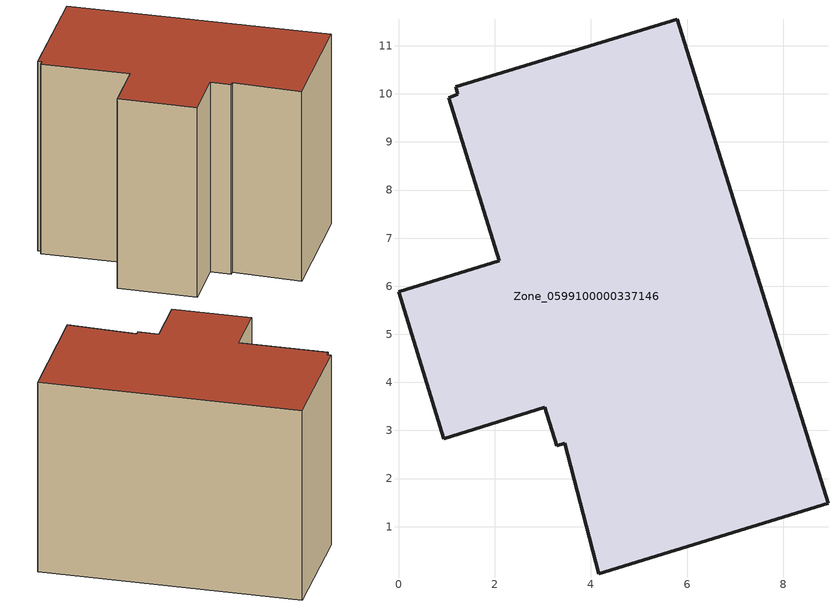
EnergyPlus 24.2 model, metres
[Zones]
Zone_0599100000337146
 floor ground (C_G): 3.04,3.48 0.94,2.83 0,5.88 2.1,6.53 1.04,9.92 1.23,9.99 1.19,10.15 5.79,11.55 8.93,1.49 4.16,0.02 3.45,2.73 3.29,2.68 z0.18
 wall outside (C_F): 0.94,2.83 3.04,3.48 3.29,2.68 3.45,2.73 4.16,0.02 8.93,1.49 5.79,11.55 1.19,10.15 1.23,9.99 1.04,9.92 2.1,6.53 0,5.88 0.94,2.83 z0.18:8.44
 roof outside (C_R): 3.45,2.73 4.16,0.02 8.93,1.49 5.79,11.55 1.19,10.15 1.23,9.99 1.04,9.92 2.1,6.53 0,5.88 0.94,2.83 3.04,3.48 3.29,2.68 z8.44
[BUILDING]
Pand.0599100000337146: North Axis=0; Terrain=City; Loads Convergence Tolerance Value=0.04; Temperature Convergence Tolerance Value=0.4; Solar Distribution=FullExterior; Maximum Number of Warmup Days=25; Minimum Number of Warmup Days=1
[Site:Location]
Rotterdam.The.Hague.AP_ZH_NLD Design_Conditions: Latitude=51.96; Longitude=4.45; Time Zone=1; Elevation=-4.5
[SITE:GROUNDTEMPERATURE:BUILDINGSURFACE]
18, 18, 18, 18, 18, 18, 18, 18, 18, 18, 18, 18
[MATERIAL] Thermal Absorptance=0.9; Solar Absorptance=0.7; Visible Absorptance=0.7
Name | Roughness | Thickness | Conductivity | Density | Specific Heat
G.TC.1975-1991 | MediumSmooth | 0.15 | 0.288461 | 540 | 1210
F.TC.1975-1991 | Rough | 0.3 | 0.230769 | 1920 | 840
R.TC.1975-1991 | MediumRough | 0.2 | 0.153846 | 1500 | 1000
[CONSTRUCTION]
C_G: G.TC.1975-1991
C_F: F.TC.1975-1991
C_R: R.TC.1975-1991
[ZONE]
Zone_0599100000337146: Type=1; Multiplier=1; Ceiling Height=Autocalculate; Volume=Autocalculate; Floor Area=autocalculate; Part of Total Floor Area=Yes
[ZONEINFILTRATION:DESIGNFLOWRATE]
Infil_Zone_0599100000337146: Zone or ZoneList or Space or SpaceList=Zone_0599100000337146; Schedule=AlwaysOn; Design Flow Rate Calculation Method=Flow/Area; Flow Rate per Floor Area=0.003; Constant Term Coefficient=1; Temperature Term Coefficient=0; Velocity Term Coefficient=0; Velocity Squared Term Coefficient=0
[HVACTEMPLATE:ZONE:IDEALLOADSAIRSYSTEM]
Zone_0599100000337146: Maximum Heating Supply Air Temperature=50; Minimum Cooling Supply Air Temperature=13; Maximum Heating Supply Air Humidity Ratio=0.0156; Minimum Cooling Supply Air Humidity Ratio=0.0077; Heating Limit=NoLimit; Cooling Limit=NoLimit; Dehumidification Control Type=ConstantSensibleHeatRatio; Cooling Sensible Heat Ratio=0.7; Dehumidification Setpoint=60; Humidification Control Type=None; Humidification Setpoint=30; Outdoor Air Method=None; Outdoor Air Flow Rate per Person=0.00944; Outdoor Air Flow Rate per Zone Floor Area=0; Outdoor Air Flow Rate per Zone=0; Demand Controlled Ventilation Type=None; Outdoor Air Economizer Type=NoEconomizer; Heat Recovery Type=None; Sensible Heat Recovery Effectiveness=0.7; Latent Heat Recovery Effectiveness=0.65
[ZONECONTROL:THERMOSTAT]
ThermostatControl_Zone_0599100000337146: Zone or ZoneList=Zone_0599100000337146; Control Type Schedule=DualSetpointControlType; Control 1=Thermostat_Zone_0599100000337146; Temperature Difference Between Cutout And Setpoint=0
[THERMOSTATSETPOINT:DUALSETPOINT]
Thermostat_Zone_0599100000337146: Heating Setpoint Temperature Schedule=HeatingSetpoint_Zone_0599100000337146; Cooling Setpoint Temperature Schedule=CoolingSetpoint_Zone_0599100000337146
[SCHEDULE:COMPACT]
HeatingSetpoint_Zone_0599100000337146: Through: 12/31, For: AllDays, Until: 24:00, 21
CoolingSetpoint_Zone_0599100000337146: Through: 12/31, For: AllDays, Until: 24:00, 24
DualSetpointControlType: Through: 12/31, For: AllDays, Until: 24:00, 4
AlwaysOn: Through: 12/31, For: AllDays, Until: 24:00, 1
